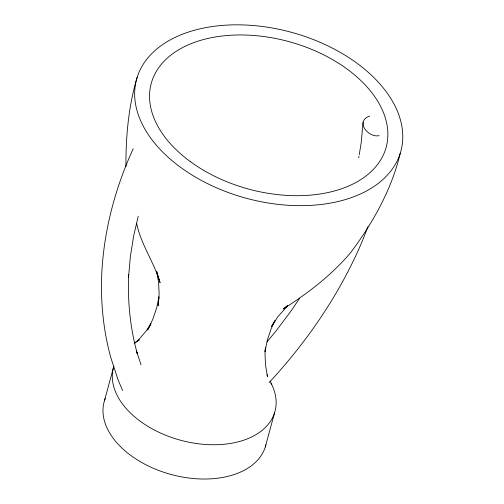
<?xml version="1.0" encoding="UTF-8"?>
<svg xmlns="http://www.w3.org/2000/svg" width="504" height="504" viewBox="0 0 504 504"><rect width="100%" height="100%" fill="white"/><g stroke="black" fill="none" stroke-linecap="round" stroke-linejoin="round"><path stroke-width="0.76" d="M369.709 116.052C354.747 121.092 368.008 138.014 379.172 135.652M265.495 347.382L264.997 353.625L265.539 365.287L267.555 376.79L266.899 374.548M363.069 122.441L361.116 143.451L359.232 154.703M158.974 297.53L158.187 305.657L159.132 293.945L158.59 282.284L156.706 271.549M265.217 349.304L265.003 351.521L267.435 339.746L271.291 328.381L275.228 320.248M358.735 157.708L358.987 156.208M158.968 296.787L156.694 307.824L152.832 319.19L147.584 330.038L150.998 323.921M138.254 216.166L133.686 235.815L130.328 256.801L128.545 277.54L128.646 274.869C127.518 301.392 130.208 328.06 137.277 353.669L136.445 350.916L141.044 364.871M400.277 153.166A136.937 85.989 15.2 0 1 180.627 167.372A136.937 85.989 15.2 0 1 225.257 25.2A136.937 85.989 15.2 0 1 400.277 153.166C391.702 189.479 372.922 222.774 350.771 252.479C331.726 275.058 307.994 293.196 283.191 309.009L287.362 305.563M104.498 400.598L113.816 366.32A83.683 52.548 15.2 0 0 200.775 444.049A83.683 52.548 15.2 0 0 271.064 383.185M265.293 446.947L274.604 412.663M137.164 77.326C128.488 106.218 125.748 136.729 125.943 166.786M367.951 226.687L362.382 240.931C340.194 293.265 307.755 340.912 269.174 382.517M133.232 148.68C115.429 187.425 104.208 229.352 101.846 271.996L101.745 274.667C100.561 302.614 103.396 330.719 110.842 357.714L118.056 379.852L122.611 390.493M274.642 320.935L271.606 326.371L277.899 316.676L287.645 305.84M150.841 323.789L146.223 330.895L138.764 339.664L134.77 343.293M299.672 298.185L291.394 310.495L276.116 330.889L267.089 341.788M137.359 341.517L139.142 340.043M134.272 343.104L139.117 339.803M270.1 381.081L271.706 384.483M156.788 271.53L160.077 282.738C154.111 262.25 140.956 244.547 136.634 223.385M265.898 444.749A83.683 52.548 15.2 0 1 169.149 473.936A83.683 52.548 15.2 0 1 105.26 398.45M190.392 161.658A121.722 76.438 15.2 0 0 385.642 149.033A121.722 76.438 15.2 0 0 230.063 35.286A121.722 76.438 15.2 0 0 190.392 161.658"/></g></svg>
